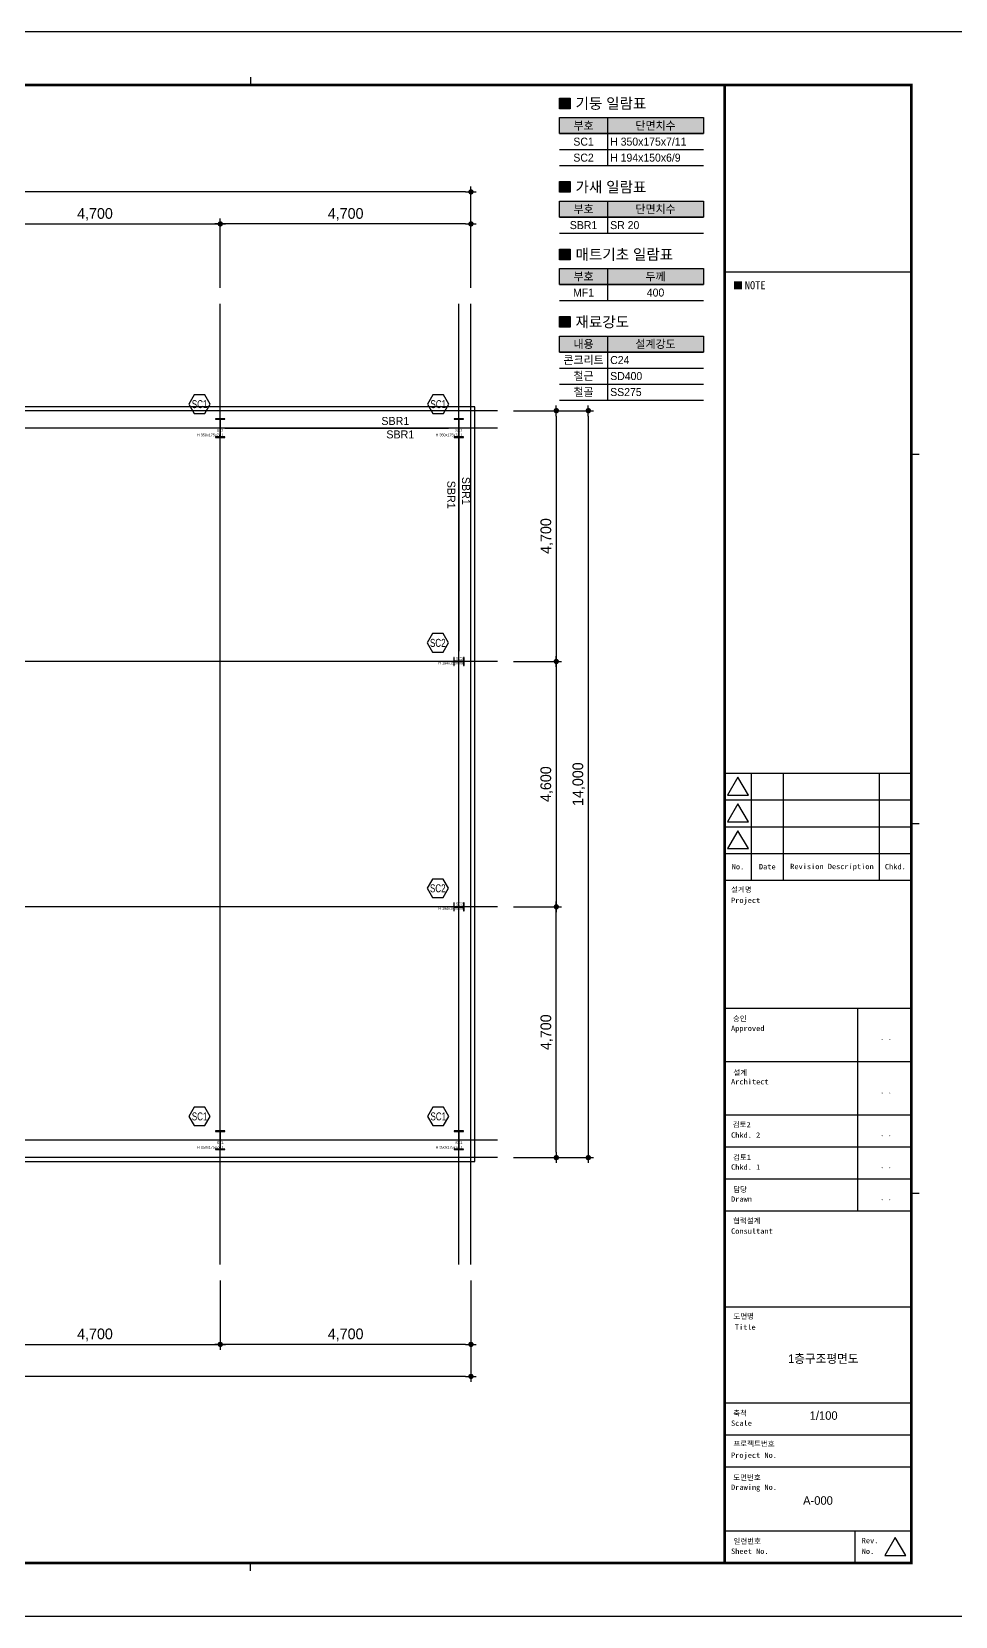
# Model space of a CAD drawing. Header units: millimetres. Extents: x 1296959 to 4552731, y -1798654 to -1542890.
# Drawn here: x 4408588 to 4425906, y -1631990 to -1602290 of the extents above; entities that cross this region are included whole.
import ezdxf
from ezdxf.enums import TextEntityAlignment as Align

# ---------------------------------------------------------------- set-up
doc = ezdxf.new("R2010")
doc.units = ezdxf.units.MM
doc.header["$LTSCALE"] = 100
doc.header["$PDMODE"] = 3
doc.header["$PDSIZE"] = 500
doc.linetypes.add('CEN', pattern=[62, 60, -1, 0, -1])
for name, color, linetype in [('G-AXIS-CEN', 1, 'CEN'), ('G-AXIS-DIM', 7, 'Continuous'), ('G-ITBL-LIN', 7, 'Continuous'), ('G-ITBL-TEX', 3, 'Continuous'), ('G-SCOLM-SEC', 40, 'Continuous'), ('S-BRACE-ELE', 70, 'Continuous'), ('S-BRACE-SYM', 7, 'Continuous'), ('S-FOOT-ELE', 7, 'Continuous'), ('S-SCOLM-SYM', 7, 'Continuous')]:
    doc.layers.add(name, color=color, linetype=linetype)
doc.layers.add('G-ITBL-HAT', color=251, linetype='Continuous', transparency=0.3)
doc.layers.add('G-SCOLM-HAT', color=251, linetype='Continuous', transparency=0.3)
for name, color, linetype, plot in [('G-MEMBGUIDE', 32, 'Continuous', False), ('G-REGION-VIEW', 145, 'Continuous', False), ('S-FOOT-BDR', 130, 'Continuous', False)]:
    doc.layers.add(name, color=color, linetype=linetype, plot=plot)
doc.styles.add('TEXT', font='')
doc.styles.add('나눔고딕', font='나눔고딕.ttf')
doc.styles.add('돋움체', font='gulim.ttc')
doc.styles.get('TEXT').set_extended_font_data('DotumChe')
doc.dimstyles.new('G-AXIS-DIM', dxfattribs={"dimtxt": 2, "dimasz": 1, "dimexe": 1, "dimexo": 1, "dimgap": 0.5, "dimtad": 1, "dimdec": 0, "dimzin": 0, "dimdsep": 46, "dimlunit": 6, "dimtxsty": '나눔고딕', "dimblk": 'DOT1', "dimcen": 1, "dimclrt": 3, "dimadec": 0, "dimazin": 0, "dimtfac": 1, "dimtdec": 0, "dimtix": 1, "dimtmove": 2, "dimatfit": 0, "dimfxl": 1, "dimtolj": 1, "dimtzin": 0, "dimarcsym": 2})

# ---------------------------------------------------------------- blocks, each defined once
blk = doc.blocks.new('DOT1')
blk.add_line((-1, 0), (1, 0))
at = {"color": 0, "linetype": 'ByBlock', "const_width": 0.5}
blk.add_lwpolyline([(-0.25, 0, 1), (0.25, 0, 1)], format="xyb", close=True, dxfattribs=at)
blk = doc.blocks.new('*D204')
at = {"layer": 'Defpoints', "color": 0, "transparency": 16777216}
for p in [(4407425, -1625593), (4412125, -1625593), (4412125, -1626893)]:
    blk.add_point(p, dxfattribs=at)
at = {"layer": 'G-AXIS-DIM', "color": 0, "lineweight": -2, "ltscale": 100, "transparency": 16777216}
for p, q in [((4407425, -1625693), (4407425, -1626993)), ((4412125, -1625693), (4412125, -1626993)), ((4407525, -1626893), (4412025, -1626893))]:
    blk.add_line(p, q, dxfattribs=at)
at = {"layer": 'G-AXIS-DIM', "color": 0, "linetype": 'ByBlock', "lineweight": -2, "transparency": 16777216, "xscale": 100, "yscale": 100, "zscale": 100, "rotation": 180}
blk.add_blockref('DOT1', (4407425, -1626893), dxfattribs=at)
at = {"layer": 'G-AXIS-DIM', "color": 0, "linetype": 'ByBlock', "lineweight": -2, "transparency": 16777216, "xscale": 100, "yscale": 100, "zscale": 100}
blk.add_blockref('DOT1', (4412125, -1626893), dxfattribs=at)
at = {"layer": 'G-AXIS-DIM', "color": 3, "transparency": 16777216, "insert": (4409775, -1626715), "char_height": 200, "attachment_point": 5, "style": '나눔고딕'}
blk.add_mtext('\\A1;4,700', dxfattribs=at)
blk = doc.blocks.new('*D205')
at = {"layer": 'Defpoints', "color": 0, "transparency": 16777216}
for p in [(4412125, -1625593), (4416825, -1625593), (4412125, -1626893)]:
    blk.add_point(p, dxfattribs=at)
at = {"layer": 'G-AXIS-DIM', "color": 0, "lineweight": -2, "ltscale": 100, "transparency": 16777216}
for p, q in [((4412125, -1625693), (4412125, -1626993)), ((4416825, -1625693), (4416825, -1626993)), ((4416725, -1626893), (4412225, -1626893))]:
    blk.add_line(p, q, dxfattribs=at)
at = {"layer": 'G-AXIS-DIM', "color": 0, "linetype": 'ByBlock', "lineweight": -2, "transparency": 16777216, "xscale": 100, "yscale": 100, "zscale": 100, "rotation": 180}
blk.add_blockref('DOT1', (4412125, -1626893), dxfattribs=at)
at = {"layer": 'G-AXIS-DIM', "color": 0, "linetype": 'ByBlock', "lineweight": -2, "transparency": 16777216, "xscale": 100, "yscale": 100, "zscale": 100}
blk.add_blockref('DOT1', (4416825, -1626893), dxfattribs=at)
at = {"layer": 'G-AXIS-DIM', "color": 3, "transparency": 16777216, "insert": (4414475, -1626715), "char_height": 200, "attachment_point": 5, "style": '나눔고딕'}
blk.add_mtext('\\A1;4,700', dxfattribs=at)
blk = doc.blocks.new('*D206')
at = {"layer": 'Defpoints', "color": 0, "transparency": 16777216}
for p in [(4388825, -1605293), (4388825, -1607193), (4416825, -1607193)]:
    blk.add_point(p, dxfattribs=at)
at = {"layer": 'G-AXIS-DIM', "color": 0, "lineweight": -2, "ltscale": 100, "transparency": 16777216}
for p, q in [((4388825, -1607093), (4388825, -1605193)), ((4416825, -1607093), (4416825, -1605193)), ((4416725, -1605293), (4388925, -1605293))]:
    blk.add_line(p, q, dxfattribs=at)
at = {"layer": 'G-AXIS-DIM', "color": 0, "linetype": 'ByBlock', "lineweight": -2, "transparency": 16777216, "xscale": 100, "yscale": 100, "zscale": 100, "rotation": 180}
blk.add_blockref('DOT1', (4388825, -1605293), dxfattribs=at)
at = {"layer": 'G-AXIS-DIM', "color": 0, "linetype": 'ByBlock', "lineweight": -2, "transparency": 16777216, "xscale": 100, "yscale": 100, "zscale": 100}
blk.add_blockref('DOT1', (4416825, -1605293), dxfattribs=at)
at = {"layer": 'G-AXIS-DIM', "color": 3, "transparency": 16777216, "insert": (4402825, -1605115), "char_height": 200, "attachment_point": 5, "style": '나눔고딕'}
blk.add_mtext('\\A1;28,000', dxfattribs=at)
blk = doc.blocks.new('*D208')
at = {"layer": 'Defpoints', "color": 0, "transparency": 16777216}
for p in [(4417525, -1609393), (4417525, -1623393), (4419025, -1623393)]:
    blk.add_point(p, dxfattribs=at)
at = {"layer": 'G-AXIS-DIM', "color": 0, "lineweight": -2, "ltscale": 100, "transparency": 16777216}
for p, q in [((4417625, -1609393), (4419125, -1609393)), ((4419025, -1609493), (4419025, -1623293)), ((4417625, -1623393), (4419125, -1623393))]:
    blk.add_line(p, q, dxfattribs=at)
at = {"layer": 'G-AXIS-DIM', "color": 0, "linetype": 'ByBlock', "lineweight": -2, "transparency": 16777216, "xscale": 100, "yscale": 100, "zscale": 100}
for p, rotation in [((4419025, -1609393), 90), ((4419025, -1623393), 270)]:
    blk.add_blockref('DOT1', p, dxfattribs=dict(at, rotation=rotation))
at = {"layer": 'G-AXIS-DIM', "color": 3, "transparency": 16777216, "insert": (4418847, -1616393), "char_height": 200, "attachment_point": 5, "rotation": 90, "style": '나눔고딕'}
blk.add_mtext('\\A1;14,000', dxfattribs=at)
blk = doc.blocks.new('*D212')
at = {"layer": 'Defpoints', "color": 0, "transparency": 16777216}
for p in [(4412125, -1605893), (4407425, -1607193), (4412125, -1607193)]:
    blk.add_point(p, dxfattribs=at)
at = {"layer": 'G-AXIS-DIM', "color": 0, "lineweight": -2, "ltscale": 100, "transparency": 16777216}
for p, q in [((4407425, -1607093), (4407425, -1605793)), ((4412125, -1607093), (4412125, -1605793)), ((4407525, -1605893), (4412025, -1605893))]:
    blk.add_line(p, q, dxfattribs=at)
at = {"layer": 'G-AXIS-DIM', "color": 0, "linetype": 'ByBlock', "lineweight": -2, "transparency": 16777216, "xscale": 100, "yscale": 100, "zscale": 100, "rotation": 180}
blk.add_blockref('DOT1', (4407425, -1605893), dxfattribs=at)
at = {"layer": 'G-AXIS-DIM', "color": 0, "linetype": 'ByBlock', "lineweight": -2, "transparency": 16777216, "xscale": 100, "yscale": 100, "zscale": 100}
blk.add_blockref('DOT1', (4412125, -1605893), dxfattribs=at)
at = {"layer": 'G-AXIS-DIM', "color": 3, "transparency": 16777216, "insert": (4409775, -1605715), "char_height": 200, "attachment_point": 5, "style": '나눔고딕'}
blk.add_mtext('\\A1;4,700', dxfattribs=at)
blk = doc.blocks.new('*D214')
at = {"layer": 'Defpoints', "color": 0, "transparency": 16777216}
for p in [(4412125, -1605893), (4412125, -1607193), (4416825, -1607193)]:
    blk.add_point(p, dxfattribs=at)
at = {"layer": 'G-AXIS-DIM', "color": 0, "lineweight": -2, "ltscale": 100, "transparency": 16777216}
for p, q in [((4412125, -1607093), (4412125, -1605793)), ((4416825, -1607093), (4416825, -1605793)), ((4416725, -1605893), (4412225, -1605893))]:
    blk.add_line(p, q, dxfattribs=at)
at = {"layer": 'G-AXIS-DIM', "color": 0, "linetype": 'ByBlock', "lineweight": -2, "transparency": 16777216, "xscale": 100, "yscale": 100, "zscale": 100, "rotation": 180}
blk.add_blockref('DOT1', (4412125, -1605893), dxfattribs=at)
at = {"layer": 'G-AXIS-DIM', "color": 0, "linetype": 'ByBlock', "lineweight": -2, "transparency": 16777216, "xscale": 100, "yscale": 100, "zscale": 100}
blk.add_blockref('DOT1', (4416825, -1605893), dxfattribs=at)
at = {"layer": 'G-AXIS-DIM', "color": 3, "transparency": 16777216, "insert": (4414475, -1605715), "char_height": 200, "attachment_point": 5, "style": '나눔고딕'}
blk.add_mtext('\\A1;4,700', dxfattribs=at)
blk = doc.blocks.new('*D222')
at = {"layer": 'Defpoints', "color": 0, "transparency": 16777216}
for p in [(4417525, -1614093), (4417525, -1618693), (4418425, -1618693)]:
    blk.add_point(p, dxfattribs=at)
at = {"layer": 'G-AXIS-DIM', "color": 0, "lineweight": -2, "ltscale": 100, "transparency": 16777216}
for p, q in [((4417625, -1614093), (4418525, -1614093)), ((4418425, -1614193), (4418425, -1618593)), ((4417625, -1618693), (4418525, -1618693))]:
    blk.add_line(p, q, dxfattribs=at)
at = {"layer": 'G-AXIS-DIM', "color": 0, "linetype": 'ByBlock', "lineweight": -2, "transparency": 16777216, "xscale": 100, "yscale": 100, "zscale": 100}
for p, rotation in [((4418425, -1614093), 90), ((4418425, -1618693), 270)]:
    blk.add_blockref('DOT1', p, dxfattribs=dict(at, rotation=rotation))
at = {"layer": 'G-AXIS-DIM', "color": 3, "transparency": 16777216, "insert": (4418246, -1616393), "char_height": 200, "attachment_point": 5, "rotation": 90, "style": '나눔고딕'}
blk.add_mtext('\\A1;4,600', dxfattribs=at)
blk = doc.blocks.new('*D223')
at = {"layer": 'Defpoints', "color": 0, "transparency": 16777216}
for p in [(4417525, -1609393), (4417525, -1614093), (4418425, -1614093)]:
    blk.add_point(p, dxfattribs=at)
at = {"layer": 'G-AXIS-DIM', "color": 0, "lineweight": -2, "ltscale": 100, "transparency": 16777216}
for p, q in [((4417625, -1609393), (4418525, -1609393)), ((4418425, -1609493), (4418425, -1613993)), ((4417625, -1614093), (4418525, -1614093))]:
    blk.add_line(p, q, dxfattribs=at)
at = {"layer": 'G-AXIS-DIM', "color": 0, "linetype": 'ByBlock', "lineweight": -2, "transparency": 16777216, "xscale": 100, "yscale": 100, "zscale": 100}
for p, rotation in [((4418425, -1609393), 90), ((4418425, -1614093), 270)]:
    blk.add_blockref('DOT1', p, dxfattribs=dict(at, rotation=rotation))
at = {"layer": 'G-AXIS-DIM', "color": 3, "transparency": 16777216, "insert": (4418247, -1611743), "char_height": 200, "attachment_point": 5, "rotation": 90, "style": '나눔고딕'}
blk.add_mtext('\\A1;4,700', dxfattribs=at)
blk = doc.blocks.new('*D224')
at = {"layer": 'Defpoints', "color": 0, "transparency": 16777216}
for p in [(4417525, -1618693), (4418425, -1618693), (4417525, -1623393)]:
    blk.add_point(p, dxfattribs=at)
at = {"layer": 'G-AXIS-DIM', "color": 0, "lineweight": -2, "ltscale": 100, "transparency": 16777216}
for p, q in [((4417625, -1618693), (4418525, -1618693)), ((4418425, -1623293), (4418425, -1618793)), ((4417625, -1623393), (4418525, -1623393))]:
    blk.add_line(p, q, dxfattribs=at)
at = {"layer": 'G-AXIS-DIM', "color": 0, "linetype": 'ByBlock', "lineweight": -2, "transparency": 16777216, "xscale": 100, "yscale": 100, "zscale": 100}
for p, rotation in [((4418425, -1618693), 90), ((4418425, -1623393), 270)]:
    blk.add_blockref('DOT1', p, dxfattribs=dict(at, rotation=rotation))
at = {"layer": 'G-AXIS-DIM', "color": 3, "transparency": 16777216, "insert": (4418247, -1621043), "char_height": 200, "attachment_point": 5, "rotation": 90, "style": '나눔고딕'}
blk.add_mtext('\\A1;4,700', dxfattribs=at)
blk = doc.blocks.new('*D225')
at = {"layer": 'Defpoints', "color": 0, "transparency": 16777216}
for p in [(4388825, -1625593), (4416825, -1625593), (4388825, -1627493)]:
    blk.add_point(p, dxfattribs=at)
at = {"layer": 'G-AXIS-DIM', "color": 0, "lineweight": -2, "ltscale": 100, "transparency": 16777216}
for p, q in [((4388825, -1625693), (4388825, -1627593)), ((4416825, -1625693), (4416825, -1627593)), ((4416725, -1627493), (4388925, -1627493))]:
    blk.add_line(p, q, dxfattribs=at)
at = {"layer": 'G-AXIS-DIM', "color": 0, "linetype": 'ByBlock', "lineweight": -2, "transparency": 16777216, "xscale": 100, "yscale": 100, "zscale": 100, "rotation": 180}
blk.add_blockref('DOT1', (4388825, -1627493), dxfattribs=at)
at = {"layer": 'G-AXIS-DIM', "color": 0, "linetype": 'ByBlock', "lineweight": -2, "transparency": 16777216, "xscale": 100, "yscale": 100, "zscale": 100}
blk.add_blockref('DOT1', (4416825, -1627493), dxfattribs=at)
at = {"layer": 'G-AXIS-DIM', "color": 3, "transparency": 16777216, "insert": (4402825, -1627315), "char_height": 200, "attachment_point": 5, "style": '나눔고딕'}
blk.add_mtext('\\A1;28,000', dxfattribs=at)
blk = doc.blocks.new('S-MEMBER GROUP-SYM 02', base_point=(33208.94, -9998.04))
blk.add_lwpolyline([(33209.94, -9999.77), (33210.94, -9998.04), (33209.94, -9996.31), (33207.94, -9996.31), (33206.94, -9998.04), (33207.94, -9999.77)], close=True)
at = {"color": 3, "style": '나눔고딕', "width": 0.75}
blk.add_attdef('□', text='', height=1.5, dxfattribs=at).set_placement((33208.94, -9998.04), align=Align.MIDDLE_CENTER)
blk = doc.blocks.new('S-MEMBER GROUP-SYM 11', base_point=(59725, 17575))
at = {"color": 3, "ltscale": 10000, "style": '나눔고딕'}
blk.add_attdef('□', text='', height=1.5, dxfattribs=at).set_placement((59725, 17575), align=Align.MIDDLE_CENTER)

msp = doc.modelspace()

# ---------------------------------------------------------------- hatches: boundary and pattern name
msp.add_hatch(color=3).paths.add_polyline_path([(4421903.98, -1606966.64), (4421753.98, -1606966.64), (4421753.98, -1607116.64), (4421903.98, -1607116.64)])
msp.add_hatch(color=3).paths.add_polyline_path([(4421903.98, -1606966.64), (4421753.98, -1606966.64), (4421753.98, -1607116.64), (4421903.98, -1607116.64)])
at = {"layer": 'G-ITBL-HAT', "ltscale": 100}
for color, points in [(252, [(4418485.51, -1603534.3), (4418685.51, -1603534.3), (4418685.51, -1603734.3), (4418485.51, -1603734.3)]), (256, [(4418485.51, -1603900.3), (4421185.51, -1603900.3), (4421185.51, -1604200.3), (4418485.51, -1604200.3)]), (252, [(4418485.51, -1605100.3), (4418685.51, -1605100.3), (4418685.51, -1605300.3), (4418485.51, -1605300.3)]), (256, [(4418485.51, -1605464.7), (4421185.51, -1605464.7), (4421185.51, -1605764.7), (4418485.51, -1605764.7)]), (252, [(4418485.51, -1606364.7), (4418685.51, -1606364.7), (4418685.51, -1606564.7), (4418485.51, -1606564.7)]), (256, [(4418485.51, -1606729.1), (4421185.51, -1606729.1), (4421185.51, -1607029.1), (4418485.51, -1607029.1)]), (252, [(4418485.51, -1607629.1), (4418685.51, -1607629.1), (4418685.51, -1607829.1), (4418485.51, -1607829.1)]), (256, [(4418485.51, -1607993.9), (4421185.51, -1607993.9), (4421185.51, -1608293.9), (4418485.51, -1608293.9)])]:
    msp.add_hatch(color=color, dxfattribs=at).paths.add_polyline_path(points)
at = {"layer": 'G-SCOLM-HAT', "ltscale": 100}
for points in [[(4412037.06, -1609543.21), (4412037.06, -1609554.21), (4412121.06, -1609554.21), (4412121.06, -1609882.21), (4412037.06, -1609882.21), (4412037.06, -1609893.21), (4412212.06, -1609893.21), (4412212.06, -1609882.21), (4412128.06, -1609882.21), (4412128.06, -1609554.21), (4412212.06, -1609554.21), (4412212.06, -1609543.21)], [(4416512.06, -1609543.21), (4416512.06, -1609554.21), (4416596.06, -1609554.21), (4416596.06, -1609882.21), (4416512.06, -1609882.21), (4416512.06, -1609893.21), (4416687.06, -1609893.21), (4416687.06, -1609882.21), (4416603.06, -1609882.21), (4416603.06, -1609554.21), (4416687.06, -1609554.21), (4416687.06, -1609543.21)], [(4416502.56, -1614168.21), (4416511.56, -1614168.21), (4416511.56, -1614096.21), (4416687.56, -1614096.21), (4416687.56, -1614168.21), (4416696.56, -1614168.21), (4416696.56, -1614018.21), (4416687.56, -1614018.21), (4416687.56, -1614090.21), (4416511.56, -1614090.21), (4416511.56, -1614018.21), (4416502.56, -1614018.21)], [(4416502.56, -1618768.21), (4416511.56, -1618768.21), (4416511.56, -1618696.21), (4416687.56, -1618696.21), (4416687.56, -1618768.21), (4416696.56, -1618768.21), (4416696.56, -1618618.21), (4416687.56, -1618618.21), (4416687.56, -1618690.21), (4416511.56, -1618690.21), (4416511.56, -1618618.21), (4416502.56, -1618618.21)], [(4412037.06, -1622893.21), (4412037.06, -1622904.21), (4412121.06, -1622904.21), (4412121.06, -1623232.21), (4412037.06, -1623232.21), (4412037.06, -1623243.21), (4412212.06, -1623243.21), (4412212.06, -1623232.21), (4412128.06, -1623232.21), (4412128.06, -1622904.21), (4412212.06, -1622904.21), (4412212.06, -1622893.21)], [(4416512.06, -1622893.21), (4416512.06, -1622904.21), (4416596.06, -1622904.21), (4416596.06, -1623232.21), (4416512.06, -1623232.21), (4416512.06, -1623243.21), (4416687.06, -1623243.21), (4416687.06, -1623232.21), (4416603.06, -1623232.21), (4416603.06, -1622904.21), (4416687.06, -1622904.21), (4416687.06, -1622893.21)]]:
    msp.add_hatch(color=256, dxfattribs=at).paths.add_polyline_path(points, flags=0)

# ---------------------------------------------------------------- linework, layer by layer
at = {"color": 5}
for p, q in [((4426580.99, -1602289.74), (4384530.99, -1602289.74)), ((4384530.99, -1631989.74), (4426580.99, -1631989.74))]:
    msp.add_line(p, q, dxfattribs=at)
for p, q in [((4412693.99, -1603139.74), (4412693.99, -1603289.74)), ((4421580.99, -1606789.74), (4425080.99, -1606789.74)), ((4425230.99, -1610214.74), (4425080.99, -1610214.74)), ((4421580.99, -1616189.74), (4425080.99, -1616189.74)), ((4421830.99, -1616264.74), (4421635.99, -1616601.74)), ((4422025.99, -1616601.74), (4421830.99, -1616264.74)), ((4422080.99, -1616189.74), (4422080.99, -1618189.74)), ((4422680.99, -1616189.74), (4422680.99, -1618189.74)), ((4424480.99, -1616189.74), (4424480.99, -1618189.74)), ((4421580.99, -1616689.74), (4425080.99, -1616689.74)), ((4421635.99, -1616601.74), (4422025.99, -1616601.74)), ((4421830.99, -1616764.74), (4421635.99, -1617101.74)), ((4422025.99, -1617101.74), (4421830.99, -1616764.74)), ((4421635.99, -1617101.74), (4422025.99, -1617101.74)), ((4425230.99, -1617139.74), (4425080.99, -1617139.74)), ((4421580.99, -1617189.74), (4425080.99, -1617189.74)), ((4421830.99, -1617264.74), (4421635.99, -1617601.74)), ((4422025.99, -1617601.74), (4421830.99, -1617264.74)), ((4421580.99, -1617689.74), (4425080.99, -1617689.74)), ((4421635.99, -1617601.74), (4422025.99, -1617601.74)), ((4421580.99, -1618189.74), (4425080.99, -1618189.74)), ((4421580.99, -1620589.74), (4425080.99, -1620589.74)), ((4424080.99, -1624389.74), (4424080.99, -1620589.74)), ((4421580.99, -1621589.74), (4425080.99, -1621589.74)), ((4421580.99, -1622589.74), (4425080.99, -1622589.74)), ((4421580.99, -1623189.74), (4425080.99, -1623189.74)), ((4421580.99, -1623789.74), (4425080.99, -1623789.74)), ((4425230.99, -1624064.74), (4425080.99, -1624064.74)), ((4421580.99, -1624389.74), (4425080.99, -1624389.74)), ((4421580.99, -1626189.74), (4425080.99, -1626189.74)), ((4421580.99, -1627989.74), (4425080.99, -1627989.74)), ((4421580.99, -1628589.74), (4425080.99, -1628589.74)), ((4421580.99, -1629189.74), (4425080.99, -1629189.74)), ((4421580.99, -1630389.74), (4425080.99, -1630389.74)), ((4424030.99, -1630989.74), (4424030.99, -1630389.74)), ((4424780.99, -1630514.74), (4424585.99, -1630851.74)), ((4424975.99, -1630851.74), (4424780.99, -1630514.74)), ((4412693.99, -1631139.74), (4412693.99, -1630989.74)), ((4424585.99, -1630851.74), (4424975.99, -1630851.74))]:
    msp.add_line(p, q)
at = {"color": 3, "const_width": 50}
msp.add_lwpolyline([(4425080.99, -1630989.74), (4386030.99, -1630989.74), (4386030.99, -1603289.74), (4425080.99, -1603289.74)], close=True, dxfattribs=at)
msp.add_lwpolyline([(4421580.99, -1630989.74), (4421580.99, -1603289.74)], dxfattribs=at)
at = {"layer": 'Defpoints', "color": 251, "ltscale": 100}
for points in [[(4418485.51, -1603900.3), (4421185.51, -1603900.3), (4421185.51, -1604200.3), (4418485.51, -1604200.3)], [(4418485.51, -1605464.7), (4421185.51, -1605464.7), (4421185.51, -1605764.7), (4418485.51, -1605764.7)], [(4418485.51, -1606729.1), (4421185.51, -1606729.1), (4421185.51, -1607029.1), (4418485.51, -1607029.1)], [(4418485.51, -1607993.9), (4421185.51, -1607993.9), (4421185.51, -1608293.9), (4418485.51, -1608293.9)]]:
    msp.add_lwpolyline(points, close=True, dxfattribs=at)
at = {"layer": 'G-AXIS-CEN', "ltscale": 100}
for p, q in [((4412124.56, -1625393.21), (4412124.56, -1607393.21)), ((4416599.56, -1625393.21), (4416599.56, -1607393.21)), ((4416824.56, -1625393.21), (4416824.56, -1607393.21)), ((4417324.56, -1609393.21), (4388324.56, -1609393.21)), ((4417324.56, -1609718.21), (4388324.56, -1609718.21)), ((4417324.56, -1614093.21), (4388324.56, -1614093.21)), ((4417324.56, -1618693.21), (4388324.56, -1618693.21)), ((4417324.56, -1623068.21), (4388324.56, -1623068.21)), ((4417324.56, -1623393.21), (4388324.56, -1623393.21))]:
    msp.add_line(p, q, dxfattribs=at)
at = {"layer": 'G-ITBL-LIN', "ltscale": 100}
for p, q in [((4418485.51, -1603900.3), (4421185.51, -1603900.3)), ((4419385.51, -1603900.3), (4419385.51, -1604800.3)), ((4418485.51, -1604200.3), (4421185.51, -1604200.3)), ((4418485.51, -1604500.3), (4421185.51, -1604500.3)), ((4418485.51, -1604800.3), (4421185.51, -1604800.3)), ((4418485.51, -1605464.7), (4421185.51, -1605464.7)), ((4419385.51, -1605464.7), (4419385.51, -1606064.7)), ((4418485.51, -1605764.7), (4421185.51, -1605764.7)), ((4418485.51, -1606064.7), (4421185.51, -1606064.7)), ((4418485.51, -1606729.1), (4421185.51, -1606729.1)), ((4419385.51, -1606729.1), (4419385.51, -1607329.1)), ((4418485.51, -1607029.1), (4421185.51, -1607029.1)), ((4418485.51, -1607329.1), (4421185.51, -1607329.1)), ((4418485.51, -1607993.9), (4421185.51, -1607993.9)), ((4419385.51, -1607993.9), (4419385.51, -1609193.9)), ((4418485.51, -1608293.9), (4421185.51, -1608293.9)), ((4418485.51, -1608593.9), (4421185.51, -1608593.9)), ((4418485.51, -1608893.9), (4421185.51, -1608893.9)), ((4418485.51, -1609193.9), (4421185.51, -1609193.9))]:
    msp.add_line(p, q, dxfattribs=at)
at = {"layer": 'G-ITBL-LIN', "color": 3, "ltscale": 100}
for points in [[(4418485.51, -1603534.3), (4418685.51, -1603534.3), (4418685.51, -1603734.3), (4418485.51, -1603734.3)], [(4418485.51, -1605100.3), (4418685.51, -1605100.3), (4418685.51, -1605300.3), (4418485.51, -1605300.3)], [(4418485.51, -1606364.7), (4418685.51, -1606364.7), (4418685.51, -1606564.7), (4418485.51, -1606564.7)], [(4418485.51, -1607629.1), (4418685.51, -1607629.1), (4418685.51, -1607829.1), (4418485.51, -1607829.1)]]:
    msp.add_lwpolyline(points, close=True, dxfattribs=at)
at = {"layer": 'G-REGION-VIEW', "ltscale": 100}
msp.add_lwpolyline([(4386030.99, -1630989.74), (4425080.99, -1630989.74), (4425080.99, -1603289.74), (4386030.99, -1603289.74)], close=True, dxfattribs=at)
at = {"layer": 'G-SCOLM-SEC', "ltscale": 100}
for points in [[(4412037.06, -1609543.21), (4412037.06, -1609554.21), (4412121.06, -1609554.21), (4412121.06, -1609882.21), (4412037.06, -1609882.21), (4412037.06, -1609893.21), (4412212.06, -1609893.21), (4412212.06, -1609882.21), (4412128.06, -1609882.21), (4412128.06, -1609554.21), (4412212.06, -1609554.21), (4412212.06, -1609543.21), (4412037.06, -1609543.21)], [(4416512.06, -1609543.21), (4416512.06, -1609554.21), (4416596.06, -1609554.21), (4416596.06, -1609882.21), (4416512.06, -1609882.21), (4416512.06, -1609893.21), (4416687.06, -1609893.21), (4416687.06, -1609882.21), (4416603.06, -1609882.21), (4416603.06, -1609554.21), (4416687.06, -1609554.21), (4416687.06, -1609543.21), (4416512.06, -1609543.21)], [(4416502.56, -1614168.21), (4416511.56, -1614168.21), (4416511.56, -1614096.21), (4416687.56, -1614096.21), (4416687.56, -1614168.21), (4416696.56, -1614168.21), (4416696.56, -1614018.21), (4416687.56, -1614018.21), (4416687.56, -1614090.21), (4416511.56, -1614090.21), (4416511.56, -1614018.21), (4416502.56, -1614018.21), (4416502.56, -1614168.21)], [(4416502.56, -1618768.21), (4416511.56, -1618768.21), (4416511.56, -1618696.21), (4416687.56, -1618696.21), (4416687.56, -1618768.21), (4416696.56, -1618768.21), (4416696.56, -1618618.21), (4416687.56, -1618618.21), (4416687.56, -1618690.21), (4416511.56, -1618690.21), (4416511.56, -1618618.21), (4416502.56, -1618618.21), (4416502.56, -1618768.21)], [(4412037.06, -1622893.21), (4412037.06, -1622904.21), (4412121.06, -1622904.21), (4412121.06, -1623232.21), (4412037.06, -1623232.21), (4412037.06, -1623243.21), (4412212.06, -1623243.21), (4412212.06, -1623232.21), (4412128.06, -1623232.21), (4412128.06, -1622904.21), (4412212.06, -1622904.21), (4412212.06, -1622893.21), (4412037.06, -1622893.21)], [(4416512.06, -1622893.21), (4416512.06, -1622904.21), (4416596.06, -1622904.21), (4416596.06, -1623232.21), (4416512.06, -1623232.21), (4416512.06, -1623243.21), (4416687.06, -1623243.21), (4416687.06, -1623232.21), (4416603.06, -1623232.21), (4416603.06, -1622904.21), (4416687.06, -1622904.21), (4416687.06, -1622893.21), (4416512.06, -1622893.21)]]:
    msp.add_lwpolyline(points, close=True, dxfattribs=at)
at = {"layer": 'S-BRACE-ELE', "ltscale": 100}
for p, q in [((4412212.06, -1609718.21), (4416403.33, -1609718.21)), ((4416512.06, -1609718.21), (4412320.79, -1609718.21)), ((4416599.56, -1609893.21), (4416599.56, -1613901.52)), ((4416599.56, -1614018.21), (4416599.56, -1609909.91))]:
    msp.add_line(p, q, dxfattribs=at)
at = {"layer": 'S-FOOT-BDR', "ltscale": 100}
msp.add_lwpolyline([(4388749.56, -1609318.21), (4388749.56, -1623468.21), (4416899.56, -1623468.21), (4416899.56, -1609318.21)], close=True, dxfattribs=at)
at = {"layer": 'S-FOOT-ELE', "ltscale": 100}
for p, q in [((4416899.56, -1609318.21), (4388749.56, -1609318.21)), ((4416899.56, -1623468.21), (4416899.56, -1609318.21)), ((4388749.56, -1623468.21), (4416899.56, -1623468.21))]:
    msp.add_line(p, q, dxfattribs=at)

# ---------------------------------------------------------------- block references
at = {"layer": 'S-BRACE-SYM', "ltscale": 100}
ref = msp.add_blockref('S-MEMBER GROUP-SYM 11', (4415406.5, -1609585.56), dxfattribs=dict(at, xscale=100, yscale=100, zscale=100))
ref.add_attrib('PD1', 'SBR1', dxfattribs={"layer": '0', "color": 3, "ltscale": 10000, "height": 150, "style": '나눔고딕'}).set_placement((4415406.5, -1609585.56), align=Align.MIDDLE_CENTER)
ref = msp.add_blockref('S-MEMBER GROUP-SYM 11', (4415499.72, -1609837.72), dxfattribs=dict(at, xscale=100, yscale=100, zscale=100))
ref.add_attrib('PD1', 'SBR1', dxfattribs={"layer": '0', "color": 3, "ltscale": 10000, "height": 150, "style": '나눔고딕'}).set_placement((4415499.72, -1609837.72), align=Align.MIDDLE_CENTER)
ref = msp.add_blockref('S-MEMBER GROUP-SYM 11', (4416456.08, -1610968.87), dxfattribs=dict(at, xscale=100, yscale=100, zscale=100, rotation=270))
ref.add_attrib('PD1', 'SBR1', dxfattribs={"layer": '0', "color": 3, "ltscale": 10000, "height": 150, "rotation": 270, "style": '나눔고딕'}).set_placement((4416456.08, -1610968.87), align=Align.MIDDLE_CENTER)
ref = msp.add_blockref('S-MEMBER GROUP-SYM 11', (4416732.21, -1610895.29), dxfattribs=dict(at, xscale=100, yscale=100, zscale=100, rotation=270))
ref.add_attrib('PD1', 'SBR1', dxfattribs={"layer": '0', "color": 3, "ltscale": 10000, "height": 150, "rotation": 270, "style": '나눔고딕'}).set_placement((4416732.21, -1610895.29), align=Align.MIDDLE_CENTER)
at = {"layer": 'S-SCOLM-SYM', "ltscale": 100}
ref = msp.add_blockref('S-MEMBER GROUP-SYM 02', (4411737.06, -1609270.01), dxfattribs=dict(at, xscale=100, yscale=100, zscale=100))
ref.add_attrib('C3', 'SC1', dxfattribs={"layer": '0', "color": 3, "height": 150, "style": '나눔고딕', "width": 0.75}).set_placement((4411737.06, -1609270.01), align=Align.MIDDLE_CENTER)
ref = msp.add_blockref('S-MEMBER GROUP-SYM 02', (4416212.06, -1609270.01), dxfattribs=dict(at, xscale=100, yscale=100, zscale=100))
ref.add_attrib('C3', 'SC1', dxfattribs={"layer": '0', "color": 3, "height": 150, "style": '나눔고딕', "width": 0.75}).set_placement((4416212.06, -1609270.01), align=Align.MIDDLE_CENTER)
ref = msp.add_blockref('S-MEMBER GROUP-SYM 02', (4416202.56, -1613745.01), dxfattribs=dict(at, xscale=100, yscale=100, zscale=100))
ref.add_attrib('C3', 'SC2', dxfattribs={"layer": '0', "color": 3, "height": 150, "style": '나눔고딕', "width": 0.75}).set_placement((4416202.56, -1613745.01), align=Align.MIDDLE_CENTER)
ref = msp.add_blockref('S-MEMBER GROUP-SYM 02', (4416202.56, -1618345.01), dxfattribs=dict(at, xscale=100, yscale=100, zscale=100))
ref.add_attrib('C3', 'SC2', dxfattribs={"layer": '0', "color": 3, "height": 150, "style": '나눔고딕', "width": 0.75}).set_placement((4416202.56, -1618345.01), align=Align.MIDDLE_CENTER)
ref = msp.add_blockref('S-MEMBER GROUP-SYM 02', (4411737.06, -1622620.01), dxfattribs=dict(at, xscale=100, yscale=100, zscale=100))
ref.add_attrib('C3', 'SC1', dxfattribs={"layer": '0', "color": 3, "height": 150, "style": '나눔고딕', "width": 0.75}).set_placement((4411737.06, -1622620.01), align=Align.MIDDLE_CENTER)
ref = msp.add_blockref('S-MEMBER GROUP-SYM 02', (4416212.06, -1622620.01), dxfattribs=dict(at, xscale=100, yscale=100, zscale=100))
ref.add_attrib('C3', 'SC1', dxfattribs={"layer": '0', "color": 3, "height": 150, "style": '나눔고딕', "width": 0.75}).set_placement((4416212.06, -1622620.01), align=Align.MIDDLE_CENTER)

# ---------------------------------------------------------------- texts
at = {"color": 3, "style": 'TEXT'}
for s, height, p in [('NOTE', 150, (4421959.87, -1607041.64)), ('Project', 100, (4421700.99, -1618569.74)), ('Approved', 100, (4421700.99, -1620969.74)), ('Architect', 100, (4421700.99, -1621969.74)), ('Chkd. 2', 100, (4421700.99, -1622969.74)), ('Chkd. 1', 100, (4421700.99, -1623569.74)), ('Drawn', 100, (4421700.99, -1624169.74)), ('Consultant', 100, (4421700.99, -1624769.74)), ('Title', 100, (4421773.15, -1626569.74)), ('Scale', 100, (4421700.99, -1628369.74)), ('Project No.', 100, (4421700.99, -1628969.74)), ('Drawing No.', 100, (4421700.99, -1629569.74)), ('Rev.', 100, (4424150.99, -1630569.74)), ('Sheet No.', 100, (4421700.99, -1630769.74)), ('No.', 100, (4424150.99, -1630769.74))]:
    msp.add_text(s, height=height, dxfattribs=at).set_placement(p, align=Align.MIDDLE_LEFT)
at = {"color": 3}
for s, height, style, p in [('No.', 100, 'TEXT', (4421830.99, -1617939.74)), ('Date', 100, 'TEXT', (4422380.99, -1617939.74)), ('Revision Description', 100, 'TEXT', (4423592.99, -1617935.74)), ('Chkd.', 100, 'TEXT', (4424780.99, -1617939.74)), ('A-000', 160, '돋움체', (4423330.99, -1629819.31))]:
    msp.add_text(s, height=height, dxfattribs=dict(at, style=style)).set_placement(p, align=Align.MIDDLE_CENTER)
at = {"color": 3, "style": 'TEXT'}
for s, p in [('설계명', (4421702.98, -1618418.05)), ('승인', (4421735.9, -1620836.25)), ('설계', (4421744.82, -1621850.48)), ('검토2', (4421732.82, -1622824.71)), ('검토1', (4421738.59, -1623437.41)), ('담당', (4421742.4, -1624038.68)), ('협력설계', (4421737.31, -1624625.13)), ('도면명', (4421744.86, -1626415.53)), ('축척', (4421741.16, -1628233.26)), ('프로젝트번호', (4421744.88, -1628805)), ('도면번호', (4421743.45, -1629438.4)), ('일련번호', (4421745.47, -1630632.34))]:
    msp.add_text(s, height=100, dxfattribs=at).set_placement(p)
at = {"color": 3, "style": 'TEXT', "width": 0.9}
for p in [(4424605.99, -1621139.74), (4424605.99, -1622139.74), (4424605.99, -1622939.74), (4424605.99, -1623539.74), (4424605.99, -1624139.74)]:
    msp.add_text(' . . ', height=100, dxfattribs=at).set_placement(p, align=Align.MIDDLE_CENTER)
at = {"color": 3, "style": '돋움체'}
for s, p in [('1층구조평면도', (4423430.38, -1627241.59)), ('1/100', (4423437.26, -1628306.62))]:
    msp.add_text(s, height=160, dxfattribs=at).set_placement(p, align=Align.CENTER)
at = {"layer": 'G-ITBL-TEX', "ltscale": 100, "style": '돋움체'}
for s, p in [('기둥 일람표', (4418785.51, -1603534.3)), ('가새 일람표', (4418785.51, -1605100.3)), ('매트기초 일람표', (4418785.51, -1606364.7)), ('재료강도', (4418785.51, -1607629.1))]:
    msp.add_text(s, height=200, dxfattribs=at).set_placement(p, align=Align.TOP_LEFT)
for s, p in [('부호', (4418935.51, -1604050.3)), ('단면치수', (4420285.51, -1604050.3)), ('SC1', (4418935.51, -1604350.3)), ('SC2', (4418935.51, -1604650.3)), ('부호', (4418935.51, -1605614.7)), ('단면치수', (4420285.51, -1605614.7)), ('SBR1', (4418935.51, -1605914.7)), ('부호', (4418935.51, -1606879.1)), ('두께', (4420285.51, -1606879.1)), ('MF1', (4418935.51, -1607179.1)), ('400', (4420285.51, -1607179.1)), ('내용', (4418935.51, -1608143.9)), ('설계강도', (4420285.51, -1608143.9)), ('콘크리트', (4418935.51, -1608443.9)), ('철근', (4418935.51, -1608743.9)), ('철골', (4418935.51, -1609043.9))]:
    msp.add_text(s, height=150, dxfattribs=at).set_placement(p, align=Align.MIDDLE_CENTER)
for s, p in [('H 350x175x7/11', (4419435.51, -1604350.3)), ('H 194x150x6/9', (4419435.51, -1604650.3)), ('SR 20', (4419435.51, -1605914.7)), ('C24', (4419435.51, -1608443.9)), ('SD400', (4419435.51, -1608743.9)), ('SS275', (4419435.51, -1609043.9))]:
    msp.add_text(s, height=150, dxfattribs=at).set_placement(p, align=Align.MIDDLE_LEFT)
at = {"layer": 'G-MEMBGUIDE', "color": 46, "ltscale": 100, "char_height": 50, "attachment_point": 9, "style": '나눔고딕'}
for s, insert in [('SC1\\PH 350x175x7/11', (4412192.06, -1609873.21)), ('SC1\\PH 350x175x7/11', (4416667.06, -1609873.21)), ('SC2\\PH 194x150x6/9', (4416676.56, -1614148.21)), ('SC2\\PH 194x150x6/9', (4416676.56, -1618748.21)), ('SC1\\PH 350x175x7/11', (4412192.06, -1623223.21)), ('SC1\\PH 350x175x7/11', (4416667.06, -1623223.21))]:
    msp.add_mtext(s, dxfattribs=dict(at, insert=insert))

# ---------------------------------------------------------------- dimensions: what is measured, and where the dimension line sits
at = {"layer": 'G-AXIS-DIM', "ltscale": 100}
for base, p1, p2, angle, picture, middle in [((4388824.56, -1605293.21), (4416824.56, -1607193.21), (4388824.56, -1607193.21), 180, '*D206', (4402824.56, -1605115.03)), ((4412124.56, -1605893.21), (4407424.56, -1607193.21), (4412124.56, -1607193.21), 180, '*D212', (4409774.56, -1605715.32)), ((4412124.56, -1605893.21), (4416824.56, -1607193.21), (4412124.56, -1607193.21), 180, '*D214', (4414474.56, -1605715.32)), ((4419024.56, -1623393.21), (4417524.56, -1609393.21), (4417524.56, -1623393.21), 90, '*D208', (4418846.66, -1616393.21)), ((4418424.56, -1614093.21), (4417524.56, -1609393.21), (4417524.56, -1614093.21), 90, '*D223', (4418246.66, -1611743.21)), ((4418424.56, -1618693.21), (4417524.56, -1614093.21), (4417524.56, -1618693.21), 90, '*D222', (4418246.38, -1616393.21)), ((4418424.56, -1618693.21), (4417524.56, -1623393.21), (4417524.56, -1618693.21), 90, '*D224', (4418246.66, -1621043.21)), ((4388824.56, -1627493.21), (4416824.56, -1625593.21), (4388824.56, -1625593.21), 180, '*D225', (4402824.56, -1627315.03)), ((4412124.56, -1626893.21), (4407424.56, -1625593.21), (4412124.56, -1625593.21), 180, '*D204', (4409774.56, -1626715.32)), ((4412124.56, -1626893.21), (4416824.56, -1625593.21), (4412124.56, -1625593.21), 180, '*D205', (4414474.56, -1626715.32))]:
    dim = msp.add_linear_dim(base=base, p1=p1, p2=p2, angle=angle, dimstyle='G-AXIS-DIM', override={"dimscale": 100, "dimlfac": 1}, dxfattribs=at)
    dim.commit()
    dim.dimension.update_dxf_attribs({"geometry": picture, "text_midpoint": middle})

doc.saveas('drawing.dxf')
